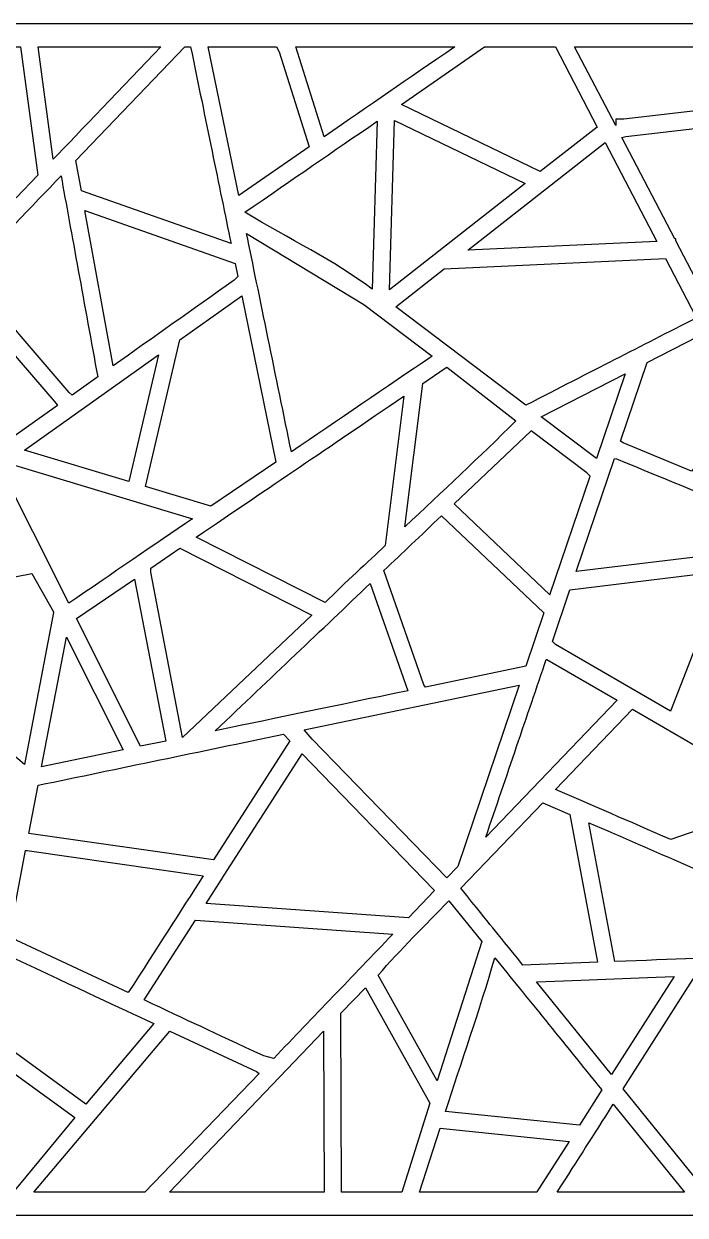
# Model space of a CAD drawing. Header units: centimetres. Extents: x 15 to 26.5, y -2.7 to 2.9.
# Drawn here: x 20.11 to 23.24, y -2.71 to 2.93 of the extents above; entities that cross this region are included whole.
import ezdxf

# ---------------------------------------------------------------- set-up
doc = ezdxf.new("R2010")
doc.units = ezdxf.units.CM
doc.header["$MEASUREMENT"] = 0
doc.layers.add('layer 1', color=7, linetype='Continuous')

msp = doc.modelspace()

# ---------------------------------------------------------------- linework, layer by layer
at = {"layer": 'layer 1', "color": 250, "lineweight": 30}
for points, knots in [([(14.98934, -2.70635), (14.98934, -2.70635), (14.98934, 2.92732), (14.98934, 2.92732), (14.98934, 2.92732), (18.78218, 2.92732), (22.55751, 2.92732), (26.51524, 2.92732), (26.51524, 2.92732), (26.51524, 1.00521), (26.51524, -0.7531), (26.51524, -2.70635), (26.51524, -2.70635), (22.71781, -2.70635), (18.88124, -2.70635), (14.98934, -2.70635)], [0, 0, 0, 0, 0.2, 0.2, 0.2, 0.2, 0.4, 0.4, 0.4, 0.4, 0.6, 0.6, 0.6, 0.6, 1, 1, 1, 1]), ([(19.4787, 2.81845), (19.74892, 2.49627), (19.825, 2.40556), (20.07754, 2.10446), (20.07754, 2.10446), (20.07754, 2.10446), (20.1797, 2.21111), (20.1797, 2.21111), (20.1797, 2.21111), (20.1797, 2.21111), (20.0982, 2.81845), (20.0982, 2.81845), (20.0982, 2.81845), (20.0982, 2.81845), (19.4787, 2.81845), (19.4787, 2.81845)], [0, 0, 0, 0, 0.2, 0.2, 0.2, 0.2, 0.4, 0.4, 0.4, 0.4, 0.6, 0.6, 0.6, 0.6, 1, 1, 1, 1]), ([(20.18123, 2.81845), (20.18123, 2.81845), (20.25233, 2.28694), (20.25233, 2.28694), (20.25233, 2.28694), (20.37292, 2.41283), (20.58276, 2.63189), (20.76147, 2.81845), (20.76147, 2.81845), (20.76147, 2.81845), (20.18123, 2.81845), (20.18123, 2.81845)], [0, 0, 0, 0, 0.25, 0.25, 0.25, 0.25, 0.5, 0.5, 0.5, 0.5, 1, 1, 1, 1]), ([(20.87389, 2.81845), (20.87389, 2.81845), (20.35945, 2.28074), (20.35945, 2.28074), (20.35945, 2.28074), (20.35945, 2.28074), (20.38554, 2.13737), (20.38554, 2.13737), (20.38554, 2.13737), (20.38554, 2.13737), (21.0928, 1.88775), (21.0928, 1.88775), (21.0928, 1.88775), (21.03675, 2.16115), (20.9735, 2.46966), (20.90199, 2.81845), (20.90199, 2.81845), (20.90199, 2.81845), (20.87389, 2.81845), (20.87389, 2.81845)], [0, 0, 0, 0, 0.1666667, 0.1666667, 0.1666667, 0.1666667, 0.3333333, 0.3333333, 0.3333333, 0.3333333, 0.5, 0.5, 0.5, 0.5, 0.6666667, 0.6666667, 0.6666667, 0.6666667, 1, 1, 1, 1]), ([(20.98533, 2.81845), (20.98533, 2.81845), (21.12945, 2.11552), (21.12945, 2.11552), (21.12945, 2.11552), (21.12945, 2.11552), (21.46242, 2.3449), (21.46242, 2.3449), (21.46242, 2.3449), (21.46242, 2.3449), (21.32056, 2.79412), (21.32056, 2.79412), (21.32056, 2.79412), (21.32056, 2.79412), (21.3084, 2.81845), (21.3084, 2.81845), (21.3084, 2.81845), (21.3084, 2.81845), (20.98533, 2.81845), (20.98533, 2.81845)], [0, 0, 0, 0, 0.1666667, 0.1666667, 0.1666667, 0.1666667, 0.3333333, 0.3333333, 0.3333333, 0.3333333, 0.5, 0.5, 0.5, 0.5, 0.6666667, 0.6666667, 0.6666667, 0.6666667, 1, 1, 1, 1]), ([(21.3985, 2.81845), (21.3985, 2.81845), (21.53274, 2.39335), (21.53274, 2.39335), (21.53274, 2.39335), (21.75682, 2.54771), (21.91783, 2.65864), (22.14983, 2.81845), (22.14983, 2.81845), (22.14983, 2.81845), (21.3985, 2.81845), (21.3985, 2.81845)], [0, 0, 0, 0, 0.25, 0.25, 0.25, 0.25, 0.5, 0.5, 0.5, 0.5, 1, 1, 1, 1]), ([(22.29061, 2.81845), (22.29061, 2.81845), (21.89776, 2.54566), (21.89776, 2.54566), (21.89776, 2.54566), (21.89776, 2.54566), (22.55434, 2.22869), (22.55434, 2.22869), (22.55434, 2.22869), (22.55434, 2.22869), (22.82243, 2.4391), (22.82243, 2.4391), (22.82243, 2.4391), (22.82243, 2.4391), (22.62574, 2.81845), (22.62574, 2.81845), (22.62574, 2.81845), (22.62574, 2.81845), (22.29061, 2.81845), (22.29061, 2.81845)], [0, 0, 0, 0, 0.1666667, 0.1666667, 0.1666667, 0.1666667, 0.3333333, 0.3333333, 0.3333333, 0.3333333, 0.5, 0.5, 0.5, 0.5, 0.6666667, 0.6666667, 0.6666667, 0.6666667, 1, 1, 1, 1]), ([(22.71653, 2.81845), (22.71653, 2.81845), (22.91056, 2.44663), (22.91056, 2.44663), (22.91056, 2.44663), (22.91056, 2.44663), (22.91056, 2.47574), (22.91056, 2.47574), (22.91056, 2.47574), (22.91056, 2.47574), (22.94902, 2.47574), (22.94902, 2.47574), (22.94902, 2.47574), (22.94902, 2.47574), (23.96703, 2.59412), (23.96703, 2.59412), (23.96703, 2.59412), (23.96703, 2.59412), (23.82011, 2.80886), (23.82011, 2.80886), (23.82011, 2.80886), (23.82011, 2.80886), (23.81051, 2.81845), (23.81051, 2.81845), (23.81051, 2.81845), (23.81051, 2.81845), (22.71653, 2.81845), (22.71653, 2.81845)], [0, 0, 0, 0, 0.125, 0.125, 0.125, 0.125, 0.25, 0.25, 0.25, 0.25, 0.375, 0.375, 0.375, 0.375, 0.5, 0.5, 0.5, 0.5, 0.625, 0.625, 0.625, 0.625, 0.75, 0.75, 0.75, 0.75, 1, 1, 1, 1]), ([(21.76027, 1.67219), (21.76027, 1.67219), (21.78324, 2.46677), (21.78324, 2.46677), (21.78324, 2.46677), (21.56797, 2.31847), (21.39398, 2.19861), (21.15855, 2.03642), (21.15855, 2.03642), (21.36737, 1.90969), (21.57947, 1.8088), (21.76027, 1.67219)], [0, 0, 0, 0, 0.25, 0.25, 0.25, 0.25, 0.5, 0.5, 0.5, 0.5, 1, 1, 1, 1]), ([(21.84187, 1.66949), (21.84187, 1.66949), (22.48282, 2.17255), (22.48282, 2.17255), (22.48282, 2.17255), (22.48282, 2.17255), (21.86503, 2.4708), (21.86503, 2.4708), (21.86503, 2.4708), (21.86503, 2.4708), (21.84187, 1.66949), (21.84187, 1.66949)], [0, 0, 0, 0, 0.25, 0.25, 0.25, 0.25, 0.5, 0.5, 0.5, 0.5, 1, 1, 1, 1]), ([(23.36544, 1.57485), (23.36544, 1.57485), (23.56076, 1.67501), (23.56076, 1.67501), (23.56076, 1.67501), (23.56076, 1.67501), (23.56076, 1.70773), (23.56076, 1.70773), (23.56076, 1.70773), (23.56076, 1.70773), (23.48832, 2.45625), (23.48832, 2.45625), (23.48832, 2.45625), (23.48832, 2.45625), (22.95873, 2.39467), (22.95873, 2.39467), (22.95873, 2.39467), (22.95873, 2.39467), (22.94005, 2.39001), (22.94005, 2.39001), (22.94005, 2.39001), (22.94005, 2.39001), (23.19009, 1.90994), (23.19009, 1.90994), (23.19009, 1.90994), (23.19009, 1.90994), (23.1948, 1.91112), (23.1948, 1.91112), (23.1948, 1.91112), (23.1948, 1.91112), (23.1948, 1.90089), (23.1948, 1.90089), (23.1948, 1.90089), (23.1948, 1.90089), (23.36169, 1.58047), (23.36169, 1.58047), (23.36169, 1.58047), (23.36169, 1.58047), (23.36544, 1.57485), (23.36544, 1.57485)], [0, 0, 0, 0, 0.0909091, 0.0909091, 0.0909091, 0.0909091, 0.1818182, 0.1818182, 0.1818182, 0.1818182, 0.2727273, 0.2727273, 0.2727273, 0.2727273, 0.3636364, 0.3636364, 0.3636364, 0.3636364, 0.4545455, 0.4545455, 0.4545455, 0.4545455, 0.5454545, 0.5454545, 0.5454545, 0.5454545, 0.6363636, 0.6363636, 0.6363636, 0.6363636, 0.7272727, 0.7272727, 0.7272727, 0.7272727, 0.8181818, 0.8181818, 0.8181818, 0.8181818, 1, 1, 1, 1]), ([(23.10455, 1.89743), (23.10455, 1.89743), (22.8608, 2.36543), (22.8608, 2.36543), (22.8608, 2.36543), (22.8608, 2.36543), (22.21224, 1.85639), (22.21224, 1.85639), (22.21224, 1.85639), (22.21224, 1.85639), (23.10455, 1.89743), (23.10455, 1.89743)], [0, 0, 0, 0, 0.25, 0.25, 0.25, 0.25, 0.5, 0.5, 0.5, 0.5, 1, 1, 1, 1]), ([(20.28971, 2.20793), (20.15482, 2.06711), (19.99084, 1.89593), (19.84618, 1.7449), (19.84618, 1.7449), (19.84618, 1.7449), (20.32847, 1.18439), (20.32847, 1.18439), (20.32847, 1.18439), (20.32847, 1.18439), (20.34167, 1.17119), (20.34167, 1.17119), (20.34167, 1.17119), (20.34167, 1.17119), (20.46268, 1.25725), (20.46268, 1.25725), (20.46268, 1.25725), (20.40174, 1.59221), (20.33721, 1.94686), (20.28971, 2.20793)], [0, 0, 0, 0, 0.1666667, 0.1666667, 0.1666667, 0.1666667, 0.3333333, 0.3333333, 0.3333333, 0.3333333, 0.5, 0.5, 0.5, 0.5, 0.6666667, 0.6666667, 0.6666667, 0.6666667, 1, 1, 1, 1]), ([(21.12453, 1.73296), (21.12453, 1.73296), (21.11193, 1.79442), (21.11193, 1.79442), (21.11193, 1.79442), (21.11193, 1.79442), (20.40237, 2.04485), (20.40237, 2.04485), (20.40237, 2.04485), (20.40237, 2.04485), (20.53616, 1.3095), (20.53616, 1.3095), (20.53616, 1.3095), (20.73245, 1.44908), (20.90639, 1.57278), (21.10701, 1.71544), (21.10701, 1.71544), (21.10701, 1.71544), (21.12453, 1.73296), (21.12453, 1.73296)], [0, 0, 0, 0, 0.1666667, 0.1666667, 0.1666667, 0.1666667, 0.3333333, 0.3333333, 0.3333333, 0.3333333, 0.5, 0.5, 0.5, 0.5, 0.6666667, 0.6666667, 0.6666667, 0.6666667, 1, 1, 1, 1]), ([(22.04336, 1.35597), (22.04336, 1.35597), (21.72087, 1.59963), (21.72087, 1.59963), (21.72087, 1.59963), (21.72087, 1.59963), (21.1662, 1.93627), (21.1662, 1.93627), (21.1662, 1.93627), (21.22446, 1.65209), (21.30681, 1.25041), (21.37787, 0.90382), (21.37787, 0.90382), (21.60133, 1.05565), (21.8226, 1.20598), (22.04336, 1.35597)], [0, 0, 0, 0, 0.2, 0.2, 0.2, 0.2, 0.4, 0.4, 0.4, 0.4, 0.6, 0.6, 0.6, 0.6, 1, 1, 1, 1]), ([(22.48601, 1.12386), (22.80382, 1.28684), (23.02025, 1.39783), (23.29026, 1.53629), (23.29026, 1.53629), (23.29026, 1.53629), (23.28806, 1.54508), (23.28806, 1.54508), (23.28806, 1.54508), (23.28806, 1.54508), (23.14612, 1.81761), (23.14612, 1.81761), (23.14612, 1.81761), (23.14612, 1.81761), (22.09923, 1.76936), (22.09923, 1.76936), (22.09923, 1.76936), (22.09923, 1.76936), (21.87098, 1.58854), (21.87098, 1.58854), (21.87098, 1.58854), (21.87098, 1.58854), (22.48601, 1.12386), (22.48601, 1.12386)], [0, 0, 0, 0, 0.1428571, 0.1428571, 0.1428571, 0.1428571, 0.2857143, 0.2857143, 0.2857143, 0.2857143, 0.4285714, 0.4285714, 0.4285714, 0.4285714, 0.5714286, 0.5714286, 0.5714286, 0.5714286, 0.7142857, 0.7142857, 0.7142857, 0.7142857, 1, 1, 1, 1]), ([(23.84596, 1.72951), (23.84596, 1.72951), (23.05999, 1.32645), (23.05999, 1.32645), (23.05999, 1.32645), (23.05999, 1.32645), (22.93332, 0.9539), (22.93332, 0.9539), (22.93332, 0.9539), (22.93332, 0.9539), (22.94568, 0.94566), (22.94568, 0.94566), (22.94568, 0.94566), (22.94568, 0.94566), (23.26842, 0.81235), (23.26842, 0.81235), (23.26842, 0.81235), (23.26842, 0.81235), (23.88123, 1.51681), (23.88123, 1.51681), (23.88123, 1.51681), (23.88123, 1.51681), (23.84596, 1.72951), (23.84596, 1.72951)], [0, 0, 0, 0, 0.1428571, 0.1428571, 0.1428571, 0.1428571, 0.2857143, 0.2857143, 0.2857143, 0.2857143, 0.4285714, 0.4285714, 0.4285714, 0.4285714, 0.5714286, 0.5714286, 0.5714286, 0.5714286, 0.7142857, 0.7142857, 0.7142857, 0.7142857, 1, 1, 1, 1]), ([(19.78924, 1.68546), (19.78924, 1.68546), (19.64732, 1.5373), (19.64732, 1.5373), (19.64732, 1.5373), (19.64732, 1.5373), (19.93719, 0.96168), (19.93719, 0.96168), (19.93719, 0.96168), (19.93719, 0.96168), (20.01801, 0.94104), (20.01801, 0.94104), (20.01801, 0.94104), (20.01801, 0.94104), (20.27252, 1.12202), (20.27252, 1.12202), (20.27252, 1.12202), (20.27252, 1.12202), (20.26595, 1.13187), (20.26595, 1.13187), (20.26595, 1.13187), (20.26595, 1.13187), (19.78924, 1.68546), (19.78924, 1.68546)], [0, 0, 0, 0, 0.1428571, 0.1428571, 0.1428571, 0.1428571, 0.2857143, 0.2857143, 0.2857143, 0.2857143, 0.4285714, 0.4285714, 0.4285714, 0.4285714, 0.5714286, 0.5714286, 0.5714286, 0.5714286, 0.7142857, 0.7142857, 0.7142857, 0.7142857, 1, 1, 1, 1]), ([(20.99807, 0.64578), (20.99807, 0.64578), (21.30471, 0.85412), (21.30471, 0.85412), (21.30471, 0.85412), (21.30471, 0.85412), (21.14336, 1.6411), (21.14336, 1.6411), (21.14336, 1.6411), (21.14336, 1.6411), (20.85059, 1.43291), (20.85059, 1.43291), (20.85059, 1.43291), (20.85059, 1.43291), (20.68821, 0.73913), (20.68821, 0.73913), (20.68821, 0.73913), (20.68821, 0.73913), (20.99807, 0.64578), (20.99807, 0.64578)], [0, 0, 0, 0, 0.1666667, 0.1666667, 0.1666667, 0.1666667, 0.3333333, 0.3333333, 0.3333333, 0.3333333, 0.5, 0.5, 0.5, 0.5, 0.6666667, 0.6666667, 0.6666667, 0.6666667, 1, 1, 1, 1]), ([(20.74999, 1.36137), (20.74999, 1.36137), (20.11697, 0.91122), (20.11697, 0.91122), (20.11697, 0.91122), (20.11697, 0.91122), (20.60988, 0.76273), (20.60988, 0.76273), (20.60988, 0.76273), (20.60988, 0.76273), (20.74999, 1.36137), (20.74999, 1.36137)], [0, 0, 0, 0, 0.25, 0.25, 0.25, 0.25, 0.5, 0.5, 0.5, 0.5, 1, 1, 1, 1]), ([(22.43836, 1.05012), (22.43836, 1.05012), (22.11325, 1.30316), (22.11325, 1.30316), (22.11325, 1.30316), (22.11325, 1.30316), (22.10443, 1.29875), (22.10443, 1.29875), (22.10443, 1.29875), (22.10443, 1.29875), (21.9989, 1.2265), (21.9989, 1.2265), (21.9989, 1.2265), (21.9989, 1.2265), (21.91417, 0.54861), (21.91417, 0.54861), (21.91417, 0.54861), (22.08923, 0.71507), (22.26822, 0.87879), (22.43836, 1.05012)], [0, 0, 0, 0, 0.1666667, 0.1666667, 0.1666667, 0.1666667, 0.3333333, 0.3333333, 0.3333333, 0.3333333, 0.5, 0.5, 0.5, 0.5, 0.6666667, 0.6666667, 0.6666667, 0.6666667, 1, 1, 1, 1]), ([(22.95554, 1.27289), (22.95554, 1.27289), (22.55835, 1.0692), (22.55835, 1.0692), (22.55835, 1.0692), (22.55835, 1.0692), (22.81926, 0.87206), (22.81926, 0.87206), (22.81926, 0.87206), (22.81926, 0.87206), (22.95554, 1.27289), (22.95554, 1.27289)], [0, 0, 0, 0, 0.25, 0.25, 0.25, 0.25, 0.5, 0.5, 0.5, 0.5, 1, 1, 1, 1]), ([(21.90906, 1.16601), (21.53544, 0.91217), (21.29587, 0.7494), (20.9285, 0.49981), (20.9285, 0.49981), (20.9285, 0.49981), (21.53731, 0.19029), (21.53731, 0.19029), (21.53731, 0.19029), (21.63264, 0.28598), (21.74125, 0.3842), (21.82079, 0.45982), (21.82079, 0.45982), (21.82079, 0.45982), (21.90906, 1.16601), (21.90906, 1.16601)], [0, 0, 0, 0, 0.2, 0.2, 0.2, 0.2, 0.4, 0.4, 0.4, 0.4, 0.6, 0.6, 0.6, 0.6, 1, 1, 1, 1]), ([(22.59999, 0.22717), (22.59999, 0.22717), (22.14711, 0.65744), (22.14711, 0.65744), (22.14711, 0.65744), (22.14711, 0.65744), (22.51076, 1.00282), (22.51076, 1.00282), (22.51076, 1.00282), (22.51076, 1.00282), (22.77447, 0.80357), (22.77447, 0.80357), (22.77447, 0.80357), (22.77447, 0.80357), (22.79052, 0.78753), (22.79052, 0.78753), (22.79052, 0.78753), (22.79052, 0.78753), (22.59999, 0.22717), (22.59999, 0.22717)], [0, 0, 0, 0, 0.1666667, 0.1666667, 0.1666667, 0.1666667, 0.3333333, 0.3333333, 0.3333333, 0.3333333, 0.5, 0.5, 0.5, 0.5, 0.6666667, 0.6666667, 0.6666667, 0.6666667, 1, 1, 1, 1]), ([(20.32662, 0.18772), (20.52927, 0.32628), (20.73379, 0.46623), (20.91112, 0.58671), (20.91112, 0.58671), (20.91112, 0.58671), (19.98527, 0.86541), (19.98527, 0.86541), (19.98527, 0.86541), (19.98527, 0.86541), (20.32662, 0.18772), (20.32662, 0.18772)], [0, 0, 0, 0, 0.25, 0.25, 0.25, 0.25, 0.5, 0.5, 0.5, 0.5, 1, 1, 1, 1]), ([(22.90567, 0.87256), (22.90567, 0.87256), (22.72364, 0.3372), (22.72364, 0.3372), (22.72364, 0.3372), (22.72364, 0.3372), (23.4441, 0.42452), (23.4441, 0.42452), (23.4441, 0.42452), (23.4441, 0.42452), (23.46262, 0.42915), (23.46262, 0.42915), (23.46262, 0.42915), (23.46262, 0.42915), (23.5346, 0.61407), (23.5346, 0.61407), (23.5346, 0.61407), (23.25549, 0.72935), (23.17545, 0.76241), (22.91357, 0.87058), (22.91357, 0.87058), (22.91357, 0.87058), (22.90567, 0.87256), (22.90567, 0.87256)], [0, 0, 0, 0, 0.1428571, 0.1428571, 0.1428571, 0.1428571, 0.2857143, 0.2857143, 0.2857143, 0.2857143, 0.4285714, 0.4285714, 0.4285714, 0.4285714, 0.5714286, 0.5714286, 0.5714286, 0.5714286, 0.7142857, 0.7142857, 0.7142857, 0.7142857, 1, 1, 1, 1]), ([(22.48516, -0.11058), (22.48516, -0.11058), (22.57105, 0.14204), (22.57105, 0.14204), (22.57105, 0.14204), (22.57105, 0.14204), (22.08787, 0.60111), (22.08787, 0.60111), (22.08787, 0.60111), (21.98478, 0.50309), (21.90432, 0.42658), (21.81506, 0.34172), (21.81506, 0.34172), (21.81506, 0.34172), (22.00467, -0.19793), (22.00467, -0.19793), (22.00467, -0.19793), (22.00467, -0.19793), (22.01205, -0.209), (22.01205, -0.209), (22.01205, -0.209), (22.01205, -0.209), (22.48516, -0.11058), (22.48516, -0.11058)], [0, 0, 0, 0, 0.1428571, 0.1428571, 0.1428571, 0.1428571, 0.2857143, 0.2857143, 0.2857143, 0.2857143, 0.4285714, 0.4285714, 0.4285714, 0.4285714, 0.5714286, 0.5714286, 0.5714286, 0.5714286, 0.7142857, 0.7142857, 0.7142857, 0.7142857, 1, 1, 1, 1]), ([(20.85139, 0.44742), (20.85139, 0.44742), (20.71378, 0.35392), (20.71378, 0.35392), (20.71378, 0.35392), (20.71378, 0.35392), (20.71378, 0.33363), (20.71378, 0.33363), (20.71378, 0.33363), (20.71378, 0.33363), (20.86406, -0.44781), (20.86406, -0.44781), (20.86406, -0.44781), (20.86406, -0.44781), (21.47454, 0.13061), (21.47454, 0.13061), (21.47454, 0.13061), (21.47454, 0.13061), (20.85139, 0.44742), (20.85139, 0.44742)], [0, 0, 0, 0, 0.1666667, 0.1666667, 0.1666667, 0.1666667, 0.3333333, 0.3333333, 0.3333333, 0.3333333, 0.5, 0.5, 0.5, 0.5, 0.6666667, 0.6666667, 0.6666667, 0.6666667, 1, 1, 1, 1]), ([(22.69448, 0.25142), (22.69448, 0.25142), (22.61133, 0.00686), (22.61133, 0.00686), (22.61133, 0.00686), (22.61133, 0.00686), (22.62638, -0.00819), (22.62638, -0.00819), (22.62638, -0.00819), (22.62638, -0.00819), (23.16973, -0.32333), (23.16973, -0.32333), (23.16973, -0.32333), (23.16973, -0.32333), (23.42805, 0.34033), (23.42805, 0.34033), (23.42805, 0.34033), (23.42805, 0.34033), (22.69448, 0.25142), (22.69448, 0.25142)], [0, 0, 0, 0, 0.1666667, 0.1666667, 0.1666667, 0.1666667, 0.3333333, 0.3333333, 0.3333333, 0.3333333, 0.5, 0.5, 0.5, 0.5, 0.6666667, 0.6666667, 0.6666667, 0.6666667, 1, 1, 1, 1]), ([(20.15232, 0.32797), (20.15232, 0.32797), (19.24978, 0.15126), (19.24978, 0.15126), (19.24978, 0.15126), (19.56883, -0.11585), (19.77932, -0.29207), (20.11706, -0.57483), (20.11706, -0.57483), (20.11706, -0.57483), (20.2541, 0.14298), (20.2541, 0.14298), (20.2541, 0.14298), (20.2541, 0.14298), (20.25472, 0.14622), (20.25472, 0.14622), (20.25472, 0.14622), (20.25472, 0.14622), (20.15232, 0.32797), (20.15232, 0.32797)], [0, 0, 0, 0, 0.1666667, 0.1666667, 0.1666667, 0.1666667, 0.3333333, 0.3333333, 0.3333333, 0.3333333, 0.5, 0.5, 0.5, 0.5, 0.6666667, 0.6666667, 0.6666667, 0.6666667, 1, 1, 1, 1]), ([(20.36186, 0.11482), (20.36186, 0.11482), (20.66525, -0.48916), (20.66525, -0.48916), (20.66525, -0.48916), (20.66525, -0.48916), (20.78411, -0.46444), (20.78411, -0.46444), (20.78411, -0.46444), (20.78411, -0.46444), (20.63679, 0.30162), (20.63679, 0.30162), (20.63679, 0.30162), (20.63679, 0.30162), (20.36186, 0.11482), (20.36186, 0.11482)], [0, 0, 0, 0, 0.2, 0.2, 0.2, 0.2, 0.4, 0.4, 0.4, 0.4, 0.6, 0.6, 0.6, 0.6, 1, 1, 1, 1]), ([(21.01849, -0.41568), (21.34315, -0.34815), (21.57503, -0.29991), (21.92815, -0.22645), (21.92815, -0.22645), (21.92815, -0.22645), (21.75019, 0.28004), (21.75019, 0.28004), (21.75019, 0.28004), (21.52188, 0.06295), (21.28123, -0.16586), (21.01849, -0.41568)], [0, 0, 0, 0, 0.25, 0.25, 0.25, 0.25, 0.5, 0.5, 0.5, 0.5, 1, 1, 1, 1]), ([(20.58252, -0.50637), (20.58252, -0.50637), (20.31495, 0.02632), (20.31495, 0.02632), (20.31495, 0.02632), (20.31495, 0.02632), (20.19798, -0.58637), (20.19798, -0.58637), (20.19798, -0.58637), (20.19798, -0.58637), (20.58252, -0.50637), (20.58252, -0.50637)], [0, 0, 0, 0, 0.25, 0.25, 0.25, 0.25, 0.5, 0.5, 0.5, 0.5, 1, 1, 1, 1]), ([(22.58241, -0.07819), (22.49261, -0.34231), (22.39371, -0.63319), (22.29662, -0.91872), (22.29662, -0.91872), (22.29662, -0.91872), (22.91697, -0.27112), (22.91697, -0.27112), (22.91697, -0.27112), (22.91697, -0.27112), (22.58579, -0.07903), (22.58579, -0.07903), (22.58579, -0.07903), (22.58579, -0.07903), (22.58241, -0.07819), (22.58241, -0.07819)], [0, 0, 0, 0, 0.2, 0.2, 0.2, 0.2, 0.4, 0.4, 0.4, 0.4, 0.6, 0.6, 0.6, 0.6, 1, 1, 1, 1]), ([(22.16434, -1.05792), (22.16434, -1.05792), (22.45464, -0.20032), (22.45464, -0.20032), (22.45464, -0.20032), (22.45464, -0.20032), (21.43789, -0.41204), (21.43789, -0.41204), (21.43789, -0.41204), (21.43789, -0.41204), (21.47687, -0.4559), (21.47687, -0.4559), (21.47687, -0.4559), (21.47687, -0.4559), (22.11199, -1.11147), (22.11199, -1.11147), (22.11199, -1.11147), (22.11199, -1.11147), (22.16434, -1.05792), (22.16434, -1.05792)], [0, 0, 0, 0, 0.1666667, 0.1666667, 0.1666667, 0.1666667, 0.3333333, 0.3333333, 0.3333333, 0.3333333, 0.5, 0.5, 0.5, 0.5, 0.6666667, 0.6666667, 0.6666667, 0.6666667, 1, 1, 1, 1]), ([(23.17053, -0.92988), (23.17053, -0.92988), (23.72263, -0.7384), (23.72263, -0.7384), (23.72263, -0.7384), (23.72263, -0.7384), (22.98965, -0.31327), (22.98965, -0.31327), (22.98965, -0.31327), (22.98965, -0.31327), (22.62584, -0.69306), (22.62584, -0.69306), (22.62584, -0.69306), (22.80393, -0.77049), (22.96923, -0.84236), (23.17053, -0.92988)], [0, 0, 0, 0, 0.2, 0.2, 0.2, 0.2, 0.4, 0.4, 0.4, 0.4, 0.6, 0.6, 0.6, 0.6, 1, 1, 1, 1]), ([(20.1814, -0.67321), (20.1814, -0.67321), (20.13796, -0.90076), (20.13796, -0.90076), (20.13796, -0.90076), (20.13796, -0.90076), (21.01026, -1.0257), (21.01026, -1.0257), (21.01026, -1.0257), (21.01026, -1.0257), (21.3708, -0.4637), (21.3708, -0.4637), (21.3708, -0.4637), (21.3708, -0.4637), (21.34026, -0.43214), (21.34026, -0.43214), (21.34026, -0.43214), (20.93811, -0.5158), (20.57101, -0.59216), (20.1814, -0.67321)], [0, 0, 0, 0, 0.1666667, 0.1666667, 0.1666667, 0.1666667, 0.3333333, 0.3333333, 0.3333333, 0.3333333, 0.5, 0.5, 0.5, 0.5, 0.6666667, 0.6666667, 0.6666667, 0.6666667, 1, 1, 1, 1]), ([(21.9308, -1.30063), (21.9308, -1.30063), (22.05452, -1.17147), (22.05452, -1.17147), (22.05452, -1.17147), (22.05452, -1.17147), (22.05183, -1.16743), (22.05183, -1.16743), (22.05183, -1.16743), (22.05183, -1.16743), (21.42913, -0.52397), (21.42913, -0.52397), (21.42913, -0.52397), (21.42913, -0.52397), (21.04924, -1.11615), (21.04924, -1.11615), (21.04924, -1.11615), (21.04924, -1.11615), (21.04924, -1.11896), (21.04924, -1.11896), (21.04924, -1.11896), (21.04924, -1.11896), (21.04769, -1.11858), (21.04769, -1.11858), (21.04769, -1.11858), (21.04769, -1.11858), (20.97471, -1.23233), (20.97471, -1.23233), (20.97471, -1.23233), (20.97471, -1.23233), (21.9308, -1.30063), (21.9308, -1.30063)], [0, 0, 0, 0, 0.1111111, 0.1111111, 0.1111111, 0.1111111, 0.2222222, 0.2222222, 0.2222222, 0.2222222, 0.3333333, 0.3333333, 0.3333333, 0.3333333, 0.4444444, 0.4444444, 0.4444444, 0.4444444, 0.5555556, 0.5555556, 0.5555556, 0.5555556, 0.6666667, 0.6666667, 0.6666667, 0.6666667, 0.7777778, 0.7777778, 0.7777778, 0.7777778, 1, 1, 1, 1]), ([(22.56564, -0.75592), (22.56564, -0.75592), (22.17825, -1.16034), (22.17825, -1.16034), (22.17825, -1.16034), (22.33946, -1.35954), (22.32245, -1.33852), (22.47229, -1.52367), (22.47229, -1.52367), (22.47229, -1.52367), (22.82458, -1.51018), (22.82458, -1.51018), (22.82458, -1.51018), (22.82458, -1.51018), (22.69331, -0.81143), (22.69331, -0.81143), (22.69331, -0.81143), (22.69331, -0.81143), (22.56564, -0.75592), (22.56564, -0.75592)], [0, 0, 0, 0, 0.1666667, 0.1666667, 0.1666667, 0.1666667, 0.3333333, 0.3333333, 0.3333333, 0.3333333, 0.5, 0.5, 0.5, 0.5, 0.6666667, 0.6666667, 0.6666667, 0.6666667, 1, 1, 1, 1]), ([(22.78377, -0.85076), (22.78377, -0.85076), (22.90706, -1.50702), (22.90706, -1.50702), (22.90706, -1.50702), (23.18429, -1.49641), (23.38761, -1.48862), (23.67361, -1.47767), (23.67361, -1.47767), (23.67361, -1.47767), (23.71618, -1.25569), (23.71618, -1.25569), (23.71618, -1.25569), (23.38179, -1.11059), (23.10388, -0.98994), (22.78377, -0.85076)], [0, 0, 0, 0, 0.2, 0.2, 0.2, 0.2, 0.4, 0.4, 0.4, 0.4, 0.6, 0.6, 0.6, 0.6, 1, 1, 1, 1]), ([(20.12236, -0.98246), (20.12236, -0.98246), (20.04563, -1.38439), (20.04563, -1.38439), (20.04563, -1.38439), (20.04563, -1.38439), (20.07822, -1.40612), (20.07822, -1.40612), (20.07822, -1.40612), (20.07822, -1.40612), (20.60734, -1.65379), (20.60734, -1.65379), (20.60734, -1.65379), (20.74525, -1.43881), (20.84902, -1.27706), (20.9618, -1.10126), (20.9618, -1.10126), (20.9618, -1.10126), (20.13025, -0.98246), (20.13025, -0.98246), (20.13025, -0.98246), (20.13025, -0.98246), (20.12236, -0.98246), (20.12236, -0.98246)], [0, 0, 0, 0, 0.1428571, 0.1428571, 0.1428571, 0.1428571, 0.2857143, 0.2857143, 0.2857143, 0.2857143, 0.4285714, 0.4285714, 0.4285714, 0.4285714, 0.5714286, 0.5714286, 0.5714286, 0.5714286, 0.7142857, 0.7142857, 0.7142857, 0.7142857, 1, 1, 1, 1]), ([(22.12131, -1.21978), (22.00995, -1.33604), (21.8937, -1.45012), (21.78807, -1.57149), (21.78807, -1.57149), (21.78807, -1.57149), (22.06689, -2.07041), (22.06689, -2.07041), (22.06689, -2.07041), (22.06689, -2.07041), (22.27749, -1.41276), (22.27749, -1.41276), (22.27749, -1.41276), (22.27749, -1.41276), (22.12131, -1.21978), (22.12131, -1.21978)], [0, 0, 0, 0, 0.2, 0.2, 0.2, 0.2, 0.4, 0.4, 0.4, 0.4, 0.6, 0.6, 0.6, 0.6, 1, 1, 1, 1]), ([(21.29432, -1.96508), (21.48563, -1.76537), (21.66283, -1.58038), (21.85742, -1.37724), (21.85742, -1.37724), (21.85742, -1.37724), (20.9245, -1.3106), (20.9245, -1.3106), (20.9245, -1.3106), (20.9245, -1.3106), (20.68194, -1.68871), (20.68194, -1.68871), (20.68194, -1.68871), (20.89084, -1.7865), (21.00195, -1.8385), (21.24721, -1.95331), (21.24721, -1.95331), (21.24721, -1.95331), (21.29432, -1.96508), (21.29432, -1.96508)], [0, 0, 0, 0, 0.1666667, 0.1666667, 0.1666667, 0.1666667, 0.3333333, 0.3333333, 0.3333333, 0.3333333, 0.5, 0.5, 0.5, 0.5, 0.6666667, 0.6666667, 0.6666667, 0.6666667, 1, 1, 1, 1]), ([(20.02901, -1.47144), (20.02901, -1.47144), (19.95596, -1.85407), (19.95596, -1.85407), (19.95596, -1.85407), (19.95596, -1.85407), (20.40698, -2.18208), (20.40698, -2.18208), (20.40698, -2.18208), (20.40698, -2.18208), (20.72745, -1.80017), (20.72745, -1.80017), (20.72745, -1.80017), (20.54658, -1.7155), (20.40659, -1.64997), (20.03804, -1.47746), (20.03804, -1.47746), (20.03804, -1.47746), (20.02901, -1.47144), (20.02901, -1.47144)], [0, 0, 0, 0, 0.1666667, 0.1666667, 0.1666667, 0.1666667, 0.3333333, 0.3333333, 0.3333333, 0.3333333, 0.5, 0.5, 0.5, 0.5, 0.6666667, 0.6666667, 0.6666667, 0.6666667, 1, 1, 1, 1]), ([(22.8452, -2.11422), (22.65903, -1.88419), (22.48793, -1.67277), (22.33892, -1.48866), (22.33892, -1.48866), (22.26929, -1.73376), (22.17815, -1.99069), (22.1061, -2.21569), (22.1061, -2.21569), (22.1061, -2.21569), (22.73949, -2.28017), (22.73949, -2.28017), (22.73949, -2.28017), (22.73949, -2.28017), (22.8452, -2.11422), (22.8452, -2.11422)], [0, 0, 0, 0, 0.2, 0.2, 0.2, 0.2, 0.4, 0.4, 0.4, 0.4, 0.6, 0.6, 0.6, 0.6, 1, 1, 1, 1]), ([(23.458, -2.59749), (23.458, -2.59749), (23.46167, -2.58279), (23.46167, -2.58279), (23.46167, -2.58279), (23.53508, -2.20001), (23.58279, -1.95123), (23.65783, -1.55998), (23.65783, -1.55998), (23.65783, -1.55998), (23.28599, -1.57422), (23.28599, -1.57422), (23.28599, -1.57422), (23.28599, -1.57422), (22.94563, -2.10853), (22.94563, -2.10853), (22.94563, -2.10853), (22.94563, -2.10853), (23.30664, -2.55461), (23.30664, -2.55461), (23.30664, -2.55461), (23.30664, -2.55461), (23.34952, -2.59749), (23.34952, -2.59749), (23.34952, -2.59749), (23.34952, -2.59749), (23.458, -2.59749), (23.458, -2.59749)], [0, 0, 0, 0, 0.125, 0.125, 0.125, 0.125, 0.25, 0.25, 0.25, 0.25, 0.375, 0.375, 0.375, 0.375, 0.5, 0.5, 0.5, 0.5, 0.625, 0.625, 0.625, 0.625, 0.75, 0.75, 0.75, 0.75, 1, 1, 1, 1]), ([(21.89953, -2.59749), (21.89953, -2.59749), (22.03282, -2.17681), (22.03282, -2.17681), (22.03282, -2.17681), (22.03282, -2.17681), (21.72769, -1.6307), (21.72769, -1.6307), (21.72769, -1.6307), (21.72769, -1.6307), (21.61553, -1.74779), (21.61553, -1.74779), (21.61553, -1.74779), (21.61553, -1.74779), (21.61181, -1.75134), (21.61181, -1.75134), (21.61181, -1.75134), (21.61181, -1.75134), (21.61498, -2.59749), (21.61498, -2.59749), (21.61498, -2.59749), (21.61498, -2.59749), (21.89953, -2.59749), (21.89953, -2.59749)], [0, 0, 0, 0, 0.1428571, 0.1428571, 0.1428571, 0.1428571, 0.2857143, 0.2857143, 0.2857143, 0.2857143, 0.4285714, 0.4285714, 0.4285714, 0.4285714, 0.5714286, 0.5714286, 0.5714286, 0.5714286, 0.7142857, 0.7142857, 0.7142857, 0.7142857, 1, 1, 1, 1]), ([(22.53643, -1.60292), (22.53643, -1.60292), (22.89146, -2.0416), (22.89146, -2.0416), (22.89146, -2.0416), (22.89146, -2.0416), (23.18676, -1.57802), (23.18676, -1.57802), (23.18676, -1.57802), (22.95667, -1.58683), (22.7727, -1.59387), (22.53643, -1.60292)], [0, 0, 0, 0, 0.25, 0.25, 0.25, 0.25, 0.5, 0.5, 0.5, 0.5, 1, 1, 1, 1]), ([(20.16078, -2.59749), (20.16078, -2.59749), (20.68626, -2.59749), (20.68626, -2.59749), (20.68626, -2.59749), (20.68626, -2.59749), (21.22622, -2.03618), (21.22622, -2.03618), (21.22622, -2.03618), (21.22622, -2.03618), (21.21339, -2.02763), (21.21339, -2.02763), (21.21339, -2.02763), (21.21339, -2.02763), (20.80398, -1.83599), (20.80398, -1.83599), (20.80398, -1.83599), (20.80398, -1.83599), (20.16078, -2.59749), (20.16078, -2.59749)], [0, 0, 0, 0, 0.1666667, 0.1666667, 0.1666667, 0.1666667, 0.3333333, 0.3333333, 0.3333333, 0.3333333, 0.5, 0.5, 0.5, 0.5, 0.6666667, 0.6666667, 0.6666667, 0.6666667, 1, 1, 1, 1]), ([(21.53333, -2.59749), (21.53333, -2.59749), (21.53045, -1.83661), (21.53045, -1.83661), (21.53045, -1.83661), (21.53045, -1.83661), (20.80161, -2.59749), (20.80161, -2.59749), (20.80161, -2.59749), (20.80161, -2.59749), (21.53333, -2.59749), (21.53333, -2.59749)], [0, 0, 0, 0, 0.25, 0.25, 0.25, 0.25, 0.5, 0.5, 0.5, 0.5, 1, 1, 1, 1]), ([(20.06381, -2.59749), (20.06381, -2.59749), (20.35437, -2.24478), (20.35437, -2.24478), (20.35437, -2.24478), (20.35437, -2.24478), (19.93904, -1.94272), (19.93904, -1.94272), (19.93904, -1.94272), (19.93904, -1.94272), (19.81628, -2.59749), (19.81628, -2.59749), (19.81628, -2.59749), (19.81628, -2.59749), (20.06381, -2.59749), (20.06381, -2.59749)], [0, 0, 0, 0, 0.2, 0.2, 0.2, 0.2, 0.4, 0.4, 0.4, 0.4, 0.6, 0.6, 0.6, 0.6, 1, 1, 1, 1]), ([(23.23631, -2.59749), (23.23631, -2.59749), (22.89937, -2.18116), (22.89937, -2.18116), (22.89937, -2.18116), (22.79935, -2.33816), (22.73835, -2.43393), (22.63416, -2.59749), (22.63416, -2.59749), (22.63416, -2.59749), (23.23631, -2.59749), (23.23631, -2.59749)], [0, 0, 0, 0, 0.25, 0.25, 0.25, 0.25, 0.5, 0.5, 0.5, 0.5, 1, 1, 1, 1]), ([(21.98365, -2.59749), (21.98365, -2.59749), (22.53663, -2.59749), (22.53663, -2.59749), (22.53663, -2.59749), (22.53663, -2.59749), (22.53863, -2.59549), (22.53863, -2.59549), (22.53863, -2.59549), (22.53863, -2.59549), (22.69039, -2.35724), (22.69039, -2.35724), (22.69039, -2.35724), (22.69039, -2.35724), (22.08062, -2.29524), (22.08062, -2.29524), (22.08062, -2.29524), (22.08062, -2.29524), (21.98365, -2.59749), (21.98365, -2.59749)], [0, 0, 0, 0, 0.1666667, 0.1666667, 0.1666667, 0.1666667, 0.3333333, 0.3333333, 0.3333333, 0.3333333, 0.5, 0.5, 0.5, 0.5, 0.6666667, 0.6666667, 0.6666667, 0.6666667, 1, 1, 1, 1])]:
    msp.add_open_spline(points, degree=3, knots=knots, dxfattribs=at)

doc.saveas('drawing.dxf')
